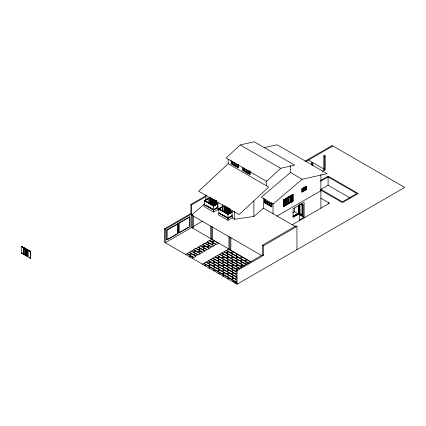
<?xml version="1.0" encoding="UTF-8"?>
<svg xmlns="http://www.w3.org/2000/svg" width="426" height="426" viewBox="0 0 426 426"><rect width="100%" height="100%" fill="white"/><g stroke="black" fill="none" stroke-linecap="round" stroke-linejoin="round"><path stroke-width="0.64" d="M240.173 144.941L226.142 157.998L266.607 181.359L280.638 168.302L294.675 165.155L254.21 141.794L240.173 144.941L280.638 168.302M228.203 163.712L198.644 191.215L239.108 214.576L268.668 187.073L228.203 163.712L228.203 159.26M261.905 255.675L191.604 215.087L204.48 203.937M232.308 217.851L232.308 215.918L227.995 218.405L218.421 212.878L218.421 214.81L227.995 220.343L232.308 217.851L234.699 219.236L253.859 216.472L263.433 208.176L263.433 197.999M290.457 165.623L290.457 172.487L261.335 197.238L273.071 204.017L302.188 179.261L327.173 173.659L277.134 144.771L264.157 147.678M21.3 246.425L21.609 246.249L30.709 251.5L30.709 258.135L30.4 258.316L21.3 253.065L21.3 246.425L30.4 251.681L30.709 251.5M23.984 248.582L25.635 249.455L25.56 254.913L23.984 254.002L23.984 248.582L25.635 249.455M26.135 249.828L27.791 250.701L27.717 256.159L26.135 255.249L26.135 249.828L27.791 250.701M21.3 253.065L21.609 252.884L23.318 253.869M23.984 254.002L25.635 254.876M26.135 255.249L27.791 256.117M231.318 163.573L238.262 167.306L231.318 163.573L231.318 160.991M231.797 163.296L231.797 161.8L231.749 163.323L238.118 166.944L238.262 165.368L231.579 161.486L231.558 163.435M238.118 166.944L231.749 163.323M249.695 170.89L249.647 171.912L243.134 168.376L249.812 172.258M243.06 167.775L243.06 170.352L250.003 174.085M243.491 170.102L249.86 173.728L243.491 170.102L243.539 168.584L243.539 170.075M305.101 161.172L332.152 145.554L404.7 187.44L237.096 284.206L164.548 242.319L164.548 228.773L190.885 213.57L190.885 204.443L205.79 195.838M190.885 204.443L191.604 204.858L205.971 196.562M213.586 199.805L213.586 205.715L217.558 203.335L217.846 203.506L213.634 206.131L204.246 200.71L208.458 198.085L208.745 198.441L204.821 200.71L208.745 198.25M204.246 200.71L207.931 198.58M204.389 200.795L204.533 204.581L213.634 209.837L217.702 207.483L217.702 203.612M205.039 200.417L208.602 198.362L208.841 202.371M164.548 228.773L165.267 229.188L191.604 213.98L190.885 213.57M191.604 215.087L192.563 214.257M210.279 204.304L210.519 197.717M210.758 204.027L210.758 198.441L213.25 199.879L213.25 205.465L210.71 204.054L210.71 197.792M166.848 230.099L177.908 223.826L177.908 233.501L166.944 239.833L166.848 230.099L177.908 223.826M178.867 223.16L189.927 216.887L189.927 226.563L178.963 232.894L178.867 223.16L189.927 216.887M213.25 205.465L213.202 199.23M205.369 201.029L213.634 205.801L217.558 203.532L217.846 203.697M217.846 203.506L213.634 205.966L213.634 209.837M219.007 210.172L217.942 209.56L213.634 212.047L204.054 206.519L204.054 204.581L213.634 210.114L217.942 207.622L217.462 207.345L213.634 209.56L211.908 208.564M218.613 208.809L222.825 206.381L223.112 206.738L219.188 209.006L227.995 213.9L231.925 211.631L232.213 211.797L227.995 214.422L218.613 208.809L228.139 214.342M218.613 209.006L222.825 206.573L223.112 206.738M218.756 209.086L223.112 206.546M166.848 239.779L177.908 233.501M178.867 232.836L189.927 226.563M251.015 261.83L191.604 227.532L165.267 242.735L165.267 229.188M193.122 226.653L202.616 221.169M305.591 161.72L332.871 145.969M221.951 211.115L222.968 210.524L222.968 206.658M311.438 165.016L311.438 163.041L312.157 162.625L312.876 163.041L312.876 165.677M325.208 155.921L324.49 156.337L324.49 170.16L323.771 169.745L323.771 155.921L324.49 155.506L325.208 155.921L325.208 169.745L322.28 171.438M311.438 163.041L312.157 163.456L312.876 163.041M227.612 207.691L227.564 213.788L227.564 207.877M227.947 214.012L227.947 207.441M219.188 209.006L227.995 214.092L231.361 212.148M227.995 214.257L232.213 211.797M227.995 217.851L231.829 215.641M218.9 209.006L218.9 212.878L227.995 218.128L232.308 215.918M264.583 199.022L264.583 202.813L264.631 198.995M264.823 202.675L265.132 202.494L271.836 206.365L271.527 206.546L264.823 202.675L264.823 199.448M265.371 202.355L265.371 200.864L265.323 202.382L271.692 206.003M271.479 202.701L271.527 206.546M271.479 204.192L264.967 200.657L271.692 204.512M185.379 254.349L186.625 253.63L190.933 256.117L189.687 256.835M301.981 188.686L306.39 186.253L306.39 189.57L302.077 192.057L301.981 188.686L306.39 186.253M287.593 197.297L288.727 196.642M290.436 195.656L291.57 195.001M305.932 189.309L305.932 187.925L302.103 190.134L302.22 188.825L306.054 186.609L306.15 189.432L302.103 191.519L306.15 189.432M306.15 186.668L302.316 188.878L302.316 191.641M302.391 188.92L305.884 186.902L305.884 187.898L302.391 189.916L302.22 188.825M283.61 199.597L283.924 199.773L293.019 194.522L293.019 201.157L283.924 206.413L283.61 206.232M271.815 203.138L271.767 206.961L271.767 203.17M284.067 199.858L286.219 198.612L286.219 204.698L284.067 205.939L284.067 199.858L292.779 194.938L292.779 201.019L284.067 205.939M292.779 194.938L290.532 196.125L290.532 202.206L286.075 204.613L286.075 198.532L286.363 198.697L286.363 204.118L286.293 198.654M286.363 198.697L287.944 197.786L287.944 203.202L286.363 204.118M288.519 202.872L288.519 197.451L290.101 196.54L290.101 201.961L288.519 202.872L288.445 197.414M284.355 200.193L285.931 199.283M290.82 196.461L292.396 195.55M284.355 200.364L285.931 199.448M290.82 196.631L292.396 195.72M284.355 200.534L285.931 199.618M290.82 196.801L292.396 195.885M302.199 190.193L306.054 187.994L306.054 186.609M302.268 190.23L305.767 188.212L305.767 189.208L302.268 191.226M284.355 200.699L285.931 199.789M290.82 196.972L292.396 196.056M284.355 200.87L285.931 199.959M290.82 197.137L292.396 196.226M284.355 201.04L285.931 200.129M290.82 197.307L292.396 196.397M284.355 201.21L285.931 200.295M290.82 197.478L292.396 196.567M284.355 201.381L285.931 200.465M290.82 197.648L292.396 196.732M320.746 180.342L328.079 176.108L358.239 193.521L342.445 202.643L320.821 190.156M284.355 201.546L285.931 200.635M290.82 197.818L292.396 196.903M302.199 191.189L305.767 189.208M284.355 201.716L285.931 200.806M290.82 197.983L292.396 197.073M284.355 201.887L285.931 200.976M290.82 198.154L292.396 197.243M284.355 202.057L285.931 201.147M290.82 198.324L292.396 197.414M284.355 202.228L285.931 201.312M290.82 198.495L292.396 197.579M301.981 192.004L306.39 189.57M320.613 181.247L328.079 176.934L356.812 193.521L342.445 201.817L320.613 189.208M284.355 202.393L285.931 201.482M290.82 198.665L292.396 197.749M190.023 257.027L191.269 256.308L193.255 257.458L192.009 258.177M284.355 202.563L285.931 201.652M290.82 198.83L292.396 197.92M284.355 202.733L285.931 201.823M290.82 199.001L292.396 198.09M284.355 202.904L285.931 201.993M290.82 199.171L292.396 198.26M284.355 203.074L285.931 202.158M290.82 199.341L292.396 198.425M284.355 203.239L285.931 202.329M290.82 199.512L292.396 198.596M284.355 203.41L285.931 202.499M290.82 199.677L292.396 198.766M284.355 203.58L285.931 202.669M290.82 199.847L292.396 198.937M284.355 203.75L285.931 202.84M290.82 200.018L292.396 199.107M284.355 203.921L285.931 203.005M290.82 200.188L292.396 199.272M284.355 204.086L285.931 203.175M290.82 200.358L292.396 199.443M284.355 204.256L285.931 203.346M290.82 200.524L292.396 199.613M284.355 204.427L285.931 203.516M290.82 200.694L292.396 199.783M284.355 204.597L285.931 203.687M290.82 200.864L292.396 199.954M284.355 204.768L285.931 203.852M290.82 201.035L292.396 200.119M284.355 204.933L285.931 204.022M290.82 201.205L292.396 200.289M284.355 205.103L285.931 204.192M290.82 201.37L292.396 200.46M286.293 204.075L287.944 203.202M288.445 202.829L290.101 201.961M284.355 205.273L285.931 204.363M290.82 201.541L292.396 200.63M286.453 204.592L290.436 202.291M290.532 202.206L292.683 200.965L293.019 201.157M320.613 189.543L328.079 185.23L349.916 197.834M277.001 216.099L320.9 190.757M302.268 205.108L302.199 215.21L299.707 213.777L302.172 215.008L302.268 205.108L300.777 204.246M302.987 216.637L302.604 216.525L302.604 204.911L302.987 204.693L301.336 203.74M202.425 264.189L203.671 263.47L205.657 264.621L204.411 265.339M292.907 212.723L294.558 211.77L298.067 213.793M204.746 265.531L205.992 264.812L210.306 267.299L209.06 268.018M293.029 216.307L298.775 212.989L299.542 213.538L293.125 217.132L293.125 208.729L304.137 202.371L304.137 217.851M293.029 216.413L298.775 213.096L299.542 213.538M293.115 216.477L298.871 213.154M293.125 217.132L299.542 213.431M209.395 268.21L210.636 267.496L214.949 269.983L213.703 270.702M302.604 216.525L302.939 216.333L299.111 214.118M328.797 202.787L328.079 203.202L328.797 203.612M292.289 224.694L329.516 203.202L320.783 198.159M214.038 270.893L215.284 270.175L219.592 272.661L218.346 273.38M236.137 283.652L236.137 270.105L262.475 254.902L262.475 245.222L295.995 225.871L296.954 226.424L296.954 249.647M262.475 245.222L263.433 245.775L296.954 226.424M218.682 273.577L219.928 272.858L224.236 275.345L222.995 276.064M223.33 276.256L224.571 275.537L228.884 278.029L227.638 278.748M236.137 270.105L237.096 270.659L263.433 255.451L263.433 245.775M227.974 278.939L229.22 278.221L233.528 280.707L232.282 281.426M232.617 281.623L233.863 280.904L235.85 282.049L234.604 282.768M234.939 282.96L236.084 282.3M323.771 155.921L324.49 156.337M308.445 160.07L323.914 169M290.457 172.487L302.188 179.261M305.767 188.212L305.692 189.171M292.71 194.341L293.019 194.522M243.326 168.265L250.003 172.152M238.118 165.453L231.387 161.598L237.9 165.134L237.9 164.138M290.628 196.184L290.388 196.045L290.388 202.126M290.101 196.54L290.026 201.919M301.241 203.793L302.891 204.746L302.891 216.69M243.06 170.352L249.764 174.223L249.764 170.996M300.964 203.963L302.604 204.911M300.452 204.166L302.199 205.151L302.199 215.21M300.378 204.208L302.103 205.204M288.519 197.451L288.232 197.286L288.232 203.367M287.944 197.786L287.875 203.165M302.268 215.173L299.782 213.735L299.782 204.299M298.775 213.208L299.446 213.596M299.419 214.576L304.137 217.297L299.35 220.066L299.35 213.538M271.836 204.432L265.132 200.561L265.132 202.494M265.323 202.382L271.644 206.035M264.583 202.813L271.815 206.929M263.433 208.176L295.42 226.643M213.634 199.443L215.625 200.593M210.71 197.968L213.202 199.405M216.12 201.056L213.634 199.618L213.634 205.801M225.125 206.253L227.117 207.403M228.496 208.202L230.487 209.352L230.487 212.782L227.995 211.344M213.634 199.948L216.12 201.386M225.125 206.583L227.612 208.021M227.995 208.239L230.487 209.677M210.71 198.319L213.202 199.757M213.634 200.103L216.12 201.541M225.125 206.738L227.612 208.176M227.995 208.399L230.487 209.837M210.758 198.601L213.25 200.039M213.634 200.295L216.12 201.732M225.125 206.935L227.612 208.373M227.995 208.591L230.487 210.029M210.758 198.756L213.25 200.193M213.634 200.492L216.12 201.929M225.125 207.127L227.612 208.564M227.995 208.783L230.487 210.22M210.758 198.947L213.25 200.385M213.634 200.667L216.12 202.105M225.125 207.302L227.612 208.74M227.995 208.958L230.487 210.396M210.758 199.144L213.25 200.582M213.634 200.838L216.12 202.275M225.125 207.478L227.612 208.916M227.995 209.134L230.487 210.572M210.758 199.315L213.25 200.752M213.634 201.013L216.12 202.451M225.125 207.648L227.612 209.086M227.995 209.31L230.487 210.748M210.758 199.49L213.25 200.928M213.634 201.189L216.12 202.627M225.125 207.824L227.612 209.262M227.995 209.485L230.487 210.923M208.745 198.441L208.458 198.085M232.213 211.994L231.925 211.631M210.758 199.666L213.25 201.104M213.634 201.344L216.12 202.781M225.125 207.979L227.612 209.416M227.995 209.64L230.487 211.078M210.758 199.842L213.25 201.28M213.634 201.498L216.12 202.936M225.125 208.133L227.612 209.571M227.995 209.794L230.487 211.232M210.758 199.996L213.25 201.434M213.634 201.652L216.12 203.09M225.125 208.287L227.612 209.725M227.995 209.949L230.487 211.387M210.758 200.151L213.25 201.589M213.634 201.849L216.12 203.287M225.125 208.484L227.612 209.922M227.995 210.14L230.487 211.578M210.758 200.342L213.25 201.78M213.634 202.041L216.12 203.479M225.125 208.676L227.612 210.114M227.995 210.337L230.487 211.775M210.758 200.54L213.25 201.977M213.634 202.217L216.12 203.655M225.125 208.852L227.612 210.29M227.995 210.513L230.487 211.951M210.758 200.715L213.25 202.153M213.634 202.393L216.12 203.83M225.125 209.028L227.612 210.465M227.995 210.684L230.487 212.121M210.758 200.886L213.25 202.323M213.634 202.568L216.12 204.006M225.125 209.203L227.612 210.641M227.995 210.859L230.487 212.297M210.758 201.061L213.25 202.499M213.634 202.739L216.12 204.176M225.125 209.374L227.612 210.811M227.995 211.035L230.487 212.473M210.758 201.237L213.25 202.675M213.634 202.893L216.12 204.331M225.125 209.528L227.612 210.966M227.995 211.19L230.487 212.627M210.758 201.391L213.25 202.829M213.634 203.053L216.12 204.485M225.125 209.688L227.612 211.126M210.758 201.546L213.25 202.984M213.634 203.245L216.12 204.682L216.12 200.88M225.125 209.88L227.612 211.317M227.995 211.541L230.487 212.979M210.758 201.743L213.25 203.181M213.634 203.436L215.625 204.586M225.125 210.071L227.612 211.509M227.995 211.733L230.487 213.17M210.758 201.935L213.25 203.372M213.634 203.612L215.625 204.762M225.125 210.247L227.612 211.685M227.995 211.908L230.487 213.346M210.758 202.11L213.25 203.548M213.634 203.788L215.125 204.65M225.125 210.423L227.612 211.86M227.995 212.084L229.992 213.234M210.758 202.286L213.25 203.724M213.634 203.963L215.125 204.826M225.125 210.598L227.612 212.036M227.995 212.255L229.492 213.117M210.758 202.456L213.25 203.894M213.634 204.134L215.125 204.997M225.125 210.774L227.612 212.212M227.995 212.43L229.492 213.293M210.758 202.632L213.25 204.07M213.634 204.294L215.125 205.156M225.125 210.929L227.612 212.366M227.995 212.585L229.492 213.447M210.758 202.787L213.25 204.224M213.634 204.448L214.629 205.023M225.125 211.083L227.612 212.521M227.995 212.739L229.492 213.602M210.758 202.941L213.25 204.379M213.634 204.64L214.629 205.215M225.125 211.275L227.612 212.712M227.995 212.936L228.991 213.511M210.758 203.138L213.25 204.576M213.634 204.837L214.629 205.412M225.125 211.472L227.612 212.909M227.995 213.128L228.991 213.703M210.758 203.33L213.25 204.768M213.634 205.007L214.629 205.582M225.125 211.642L227.612 213.08M210.758 203.506L213.25 204.943M225.125 211.818L227.612 213.256M210.758 203.681L213.25 205.119M225.125 211.994L227.612 213.431M204.821 200.518L213.634 205.604M227.612 213.761L225.077 212.35L225.077 205.779M204.246 200.518L213.777 206.046M206.738 205.577L210.758 207.899M219.954 213.208L221.099 213.873M222.25 214.534L227.42 217.521M262.475 254.902L263.433 255.451M250.781 262.081L247.011 259.903L245.094 261.01L248.864 263.188M248.699 263.476L247.08 262.544L245.163 263.651L246.244 264.274M246.276 264.679L242.506 262.501L240.594 263.609L244.364 265.787M244.194 266.074L242.58 265.142L240.663 266.25L241.739 266.873M241.851 267.32L238.006 265.1L236.089 266.207L239.859 268.385M239.694 268.673L238.075 267.741L236.164 268.849L237.239 269.472M237.351 269.919L233.507 267.698L231.59 268.806L235.897 271.293M236.27 271.894L233.576 270.34L231.659 271.447L235.972 273.934M235.637 274.131L233.65 272.981L231.733 274.088L236.041 276.575M236.414 277.177L233.72 275.622L231.803 276.73L236.116 279.216M235.78 279.408L233.794 278.263L231.877 279.365L236.185 281.858M21.513 246.303L30.613 251.558L30.613 258.193M29.575 257.48L30.709 258.135M328.079 176.934L328.079 185.23M320.9 174.628L320.9 208.176M312.157 163.456L312.157 165.432M306.294 186.194L306.294 189.511M302.987 204.693L302.987 216.967M302.077 188.739L302.077 192.057M299.877 204.491L299.877 213.676M299.707 204.342L299.707 213.777M299.111 205.087L299.111 213.474M298.775 205.284L298.775 213.096M298.583 205.465L298.583 213.431M298.488 205.524L298.488 213.485M294.558 207.92L294.558 211.77M292.683 194.884L292.683 200.965M284.163 199.911L284.163 205.998M283.924 199.773L283.924 206.413M273.013 203.532L273.013 213.703M271.671 203.234L271.671 204.528M266.511 180.741L266.511 185.827M265.206 199.027L265.158 200.545M253.859 200.987L253.859 216.472M250.003 171.481L250.003 174.639L242.82 170.491L242.82 167.333M249.838 170.954L249.812 173.755M243.299 168.281L243.299 170.214M238.262 164.697L238.262 167.855L231.078 163.712L231.078 160.549M238.022 164.862L238.022 167.445M237.096 270.659L237.096 284.206M234.699 211.413L234.699 219.236M232.069 211.908L232.069 215.78M230.871 237.309L230.871 249.093L229.912 249.647L229.912 237.207M230.631 209.326L230.631 212.755M230.562 209.491L230.562 212.792M230.439 209.533L230.439 212.819M230.322 209.507L230.322 212.734M228.954 236.654L228.954 249.093M227.995 207.739L227.995 214.092M227.995 214.23L227.995 218.128M227.995 218.405L227.995 220.343M227.756 207.67L227.756 214.118M224.885 206.008L224.885 212.462M224.571 206.189L224.571 212.643M224.406 205.859L224.332 211.844M223.208 211.77L223.208 210.662L222.729 210.385L222.729 204.517M217.942 202.403L217.942 209.56M216.264 201.157L216.264 204.459M216.195 200.54L216.195 204.501M216.073 200.582L216.073 204.523M215.955 200.566L215.955 204.437M213.634 210.114L213.634 212.047M213.394 199.373L213.394 205.827M212.675 226.802L212.675 238.587L211.717 239.14L211.717 226.701M210.758 226.147L210.758 238.587M210.21 197.249L210.21 203.703M210.039 197.563L210.039 203.506M209.97 197.605L209.97 203.548M205.971 194.645L205.971 200.215M193.521 215.742L193.521 227.532L192.563 228.08L192.563 215.641M191.604 204.858L191.604 227.532M189.831 216.829L189.831 226.504M178.963 223.219L178.963 232.894M177.812 223.767L177.812 233.448M166.944 230.157L166.944 239.833M30.47 251.638L30.47 257.719M30.4 251.681L30.4 258.316M27.717 250.738L27.717 256.159M26.21 249.785L26.21 255.206M25.922 249.29L25.922 255.371M25.56 249.498L25.56 254.913M24.053 248.544L24.053 253.96M191.125 251.031L189.208 252.133L193.521 254.626L195.433 253.518L191.125 251.031M195.625 248.433L193.713 249.535L198.021 252.027L199.938 250.919L195.625 248.433M200.129 245.834L198.212 246.936L202.52 249.428L204.437 248.321L200.129 245.834M204.629 243.235L202.712 244.338L207.025 246.83L208.937 245.722L204.629 243.235M209.129 240.637L207.217 241.739L211.525 244.226L213.442 243.124L209.129 240.637M189.208 252.522L187.291 253.63L189.282 254.775L191.194 253.672L189.208 252.522M193.713 249.924L191.796 251.031L193.782 252.176L195.699 251.068L193.713 249.924M198.212 247.325L196.295 248.433L198.282 249.577L200.199 248.47L198.212 247.325M202.712 244.726L200.795 245.834L202.787 246.979L204.698 245.871L202.712 244.726M207.217 242.128L205.3 243.235L207.286 244.38L209.203 243.273L207.217 242.128M211.717 239.529L209.8 240.637L211.786 241.782L213.703 240.674L211.717 239.529M292.923 194.469L283.828 199.719L283.828 206.354L292.923 201.104L292.923 194.469M285.931 199.112L284.355 200.023L284.355 205.444L285.931 204.533L285.931 199.112M292.396 195.38L290.82 196.29L290.82 201.711L292.396 200.8L292.396 195.38M191.53 253.864L189.618 254.972L193.926 257.458L195.843 256.351L191.53 253.864M196.035 251.265L194.118 252.368L198.425 254.86L200.342 253.752L196.035 251.265M200.534 248.667L198.617 249.769L202.93 252.261L204.842 251.154L200.534 248.667M205.034 246.068L203.122 247.171L207.43 249.663L209.347 248.555L205.034 246.068M209.539 243.47L207.622 244.572L211.93 247.064L213.847 245.956L209.539 243.47M214.038 240.871L212.121 241.973L216.435 244.465L218.346 243.358L214.038 240.871M195.768 253.71L193.857 254.817L195.843 255.962L197.755 254.86L195.768 253.71M200.273 251.111L198.356 252.219L200.342 253.363L202.259 252.261L200.273 251.111M204.773 248.512L202.856 249.62L204.842 250.765L206.759 249.663L204.773 248.512M209.272 245.914L207.355 247.021L209.347 248.166L211.259 247.064L209.272 245.914M213.777 243.315L211.86 244.423L213.847 245.568L215.764 244.465L213.777 243.315M205.923 262.171L204.006 263.279L208.314 265.765L210.231 264.658L205.923 262.171M208.17 260.872L206.259 261.979L208.245 263.124L210.162 262.017L208.17 260.872M210.423 259.572L208.506 260.68L212.819 263.167L214.731 262.059L210.423 259.572M212.675 258.273L210.758 259.381L212.744 260.526L214.661 259.418L212.675 258.273M214.922 256.974L213.011 258.081L217.319 260.568L219.236 259.461L214.922 256.974M217.175 255.675L215.258 256.782L217.249 257.927L219.161 256.819L217.175 255.675M219.427 254.375L217.51 255.483L221.818 257.97L223.735 256.862L219.427 254.375M221.674 253.076L219.763 254.184L221.749 255.328L223.666 254.221L221.674 253.076M223.927 251.777L222.01 252.884L226.323 255.371L228.235 254.263L223.927 251.777M226.179 250.477L224.262 251.585L226.249 252.73L228.166 251.622L226.179 250.477M228.427 249.178L226.515 250.286L230.823 252.772L232.74 251.665L228.427 249.178M210.497 262.214L208.58 263.321L212.888 265.808L214.805 264.7L210.497 262.214M214.997 259.615L213.08 260.717L217.388 263.209L219.305 262.102L214.997 259.615M219.496 257.016L217.579 258.119L221.893 260.611L223.81 259.503L219.496 257.016M224.001 254.418L222.084 255.52L226.392 258.012L228.309 256.905L224.001 254.418M228.501 251.819L226.584 252.922L230.892 255.414L232.809 254.306L228.501 251.819M210.566 264.855L208.649 265.957L212.963 268.449L214.874 267.342L210.566 264.855M215.066 262.256L213.154 263.359L217.462 265.851L219.379 264.743L215.066 262.256M219.571 259.658L217.654 260.76L221.962 263.252L223.879 262.144L219.571 259.658M224.071 257.059L222.154 258.161L226.467 260.648L228.379 259.546L224.071 257.059M228.57 254.455L226.659 255.563L230.967 258.05L232.884 256.947L228.57 254.455M233.075 251.857L231.158 252.964L235.466 255.451L237.383 254.349L233.075 251.857M215.141 264.892L213.224 266L217.532 268.486L219.449 267.384L215.141 264.892M219.64 262.294L217.723 263.401L222.037 265.888L223.954 264.786L219.64 262.294M224.14 259.695L222.228 260.803L226.536 263.289L228.453 262.187L224.14 259.695M228.645 257.096L226.728 258.204L231.036 260.691L232.953 259.588L228.645 257.096M233.144 254.498L231.227 255.605L235.541 258.092L237.452 256.99L233.144 254.498M215.21 267.533L213.298 268.641L217.606 271.128L219.523 270.025L215.21 267.533M219.715 264.935L217.798 266.042L222.106 268.529L224.023 267.427L219.715 264.935M224.214 262.336L222.297 263.444L226.611 265.93L228.522 264.823L224.214 262.336M228.714 259.738L226.802 260.845L231.11 263.332L233.027 262.224L228.714 259.738M233.219 257.139L231.302 258.247L235.61 260.733L237.527 259.626L233.219 257.139M237.719 254.54L235.802 255.648L240.115 258.135L242.027 257.027L237.719 254.54M219.784 267.576L217.867 268.684L222.18 271.17L224.092 270.063L219.784 267.576M224.284 264.977L222.372 266.085L226.68 268.572L228.597 267.464L224.284 264.977M228.789 262.379L226.872 263.486L231.18 265.973L233.097 264.865L228.789 262.379M233.288 259.78L231.371 260.888L235.685 263.375L237.596 262.267L233.288 259.78M237.788 257.182L235.876 258.289L240.184 260.776L242.101 259.668L237.788 257.182M219.859 270.217L217.942 271.325L222.25 273.812L224.167 272.704L219.859 270.217M224.358 267.619L222.441 268.726L226.754 271.213L228.666 270.105L224.358 267.619M228.858 265.02L226.946 266.128L231.254 268.614L233.171 267.507L228.858 265.02M233.363 262.421L231.446 263.524L235.754 266.016L237.671 264.908L233.363 262.421M237.862 259.823L235.945 260.925L240.259 263.417L242.17 262.31L237.862 259.823M242.362 257.224L240.45 258.326L244.758 260.818L246.675 259.711L242.362 257.224M224.427 270.26L222.516 271.362L226.824 273.854L228.741 272.747L224.427 270.26M228.932 267.661L227.015 268.763L231.323 271.255L233.24 270.148L228.932 267.661M233.432 265.063L231.515 266.165L235.828 268.657L237.74 267.549L233.432 265.063M237.932 262.464L236.02 263.566L240.328 266.058L242.245 264.951L237.932 262.464M242.437 259.865L240.52 260.968L244.828 263.454L246.745 262.352L242.437 259.865M224.502 272.901L222.585 274.003L226.898 276.49L228.81 275.388L224.502 272.901M229.002 270.297L227.09 271.405L231.398 273.891L233.315 272.789L229.002 270.297M229.076 272.938L227.159 274.046L231.467 276.533L233.384 275.43L229.076 272.938M229.145 275.579L227.234 276.687L231.542 279.174L233.459 278.066L229.145 275.579M28.073 250.531L23.765 248.044L23.765 254.125L28.073 256.617L28.073 250.531"/></g></svg>
